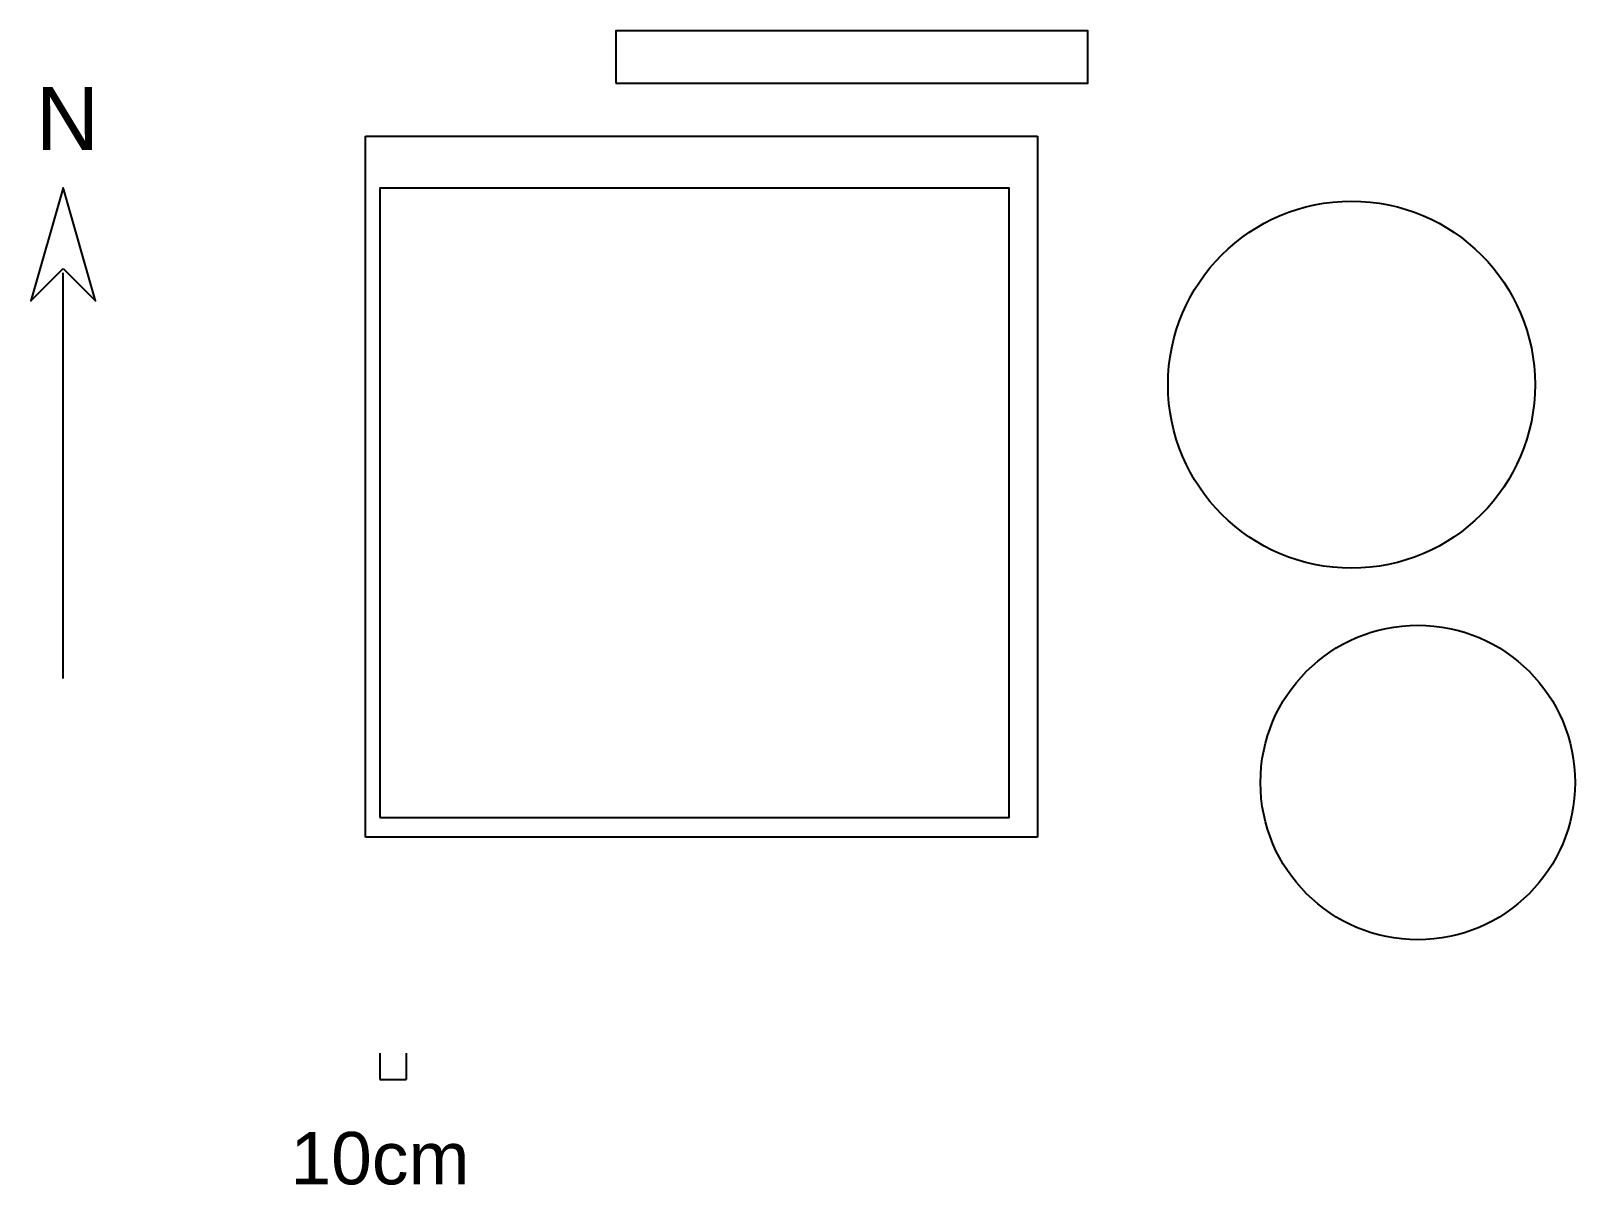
# Model space of a CAD drawing. Header units: metres. Extents: x -1.33 to 4.56, y -1.4 to 3.
import ezdxf

# ---------------------------------------------------------------- set-up
doc = ezdxf.new("R2010")
doc.units = ezdxf.units.M
for name, color, linetype, lineweight, true_color in [('Areas', 2, 'Continuous', 25, 0xffff00), ('Boundary', 1, 'Continuous', 25, 0xff0000), ('Legend', 2, 'Continuous', 25, 0xffff00), ('Structures', 5, 'Continuous', 25, 0x0000ff), ('xSketch', 178, 'Continuous', 25, 0x000000)]:
    doc.layers.add(name, color=color, linetype=linetype, lineweight=lineweight, true_color=true_color)
doc.styles.add('textstyle21', font='')
doc.styles.add('textstyle22', font='')
doc.styles.get('textstyle21').set_extended_font_data('Arial')
doc.styles.get('textstyle22').set_extended_font_data('Arial')
picture_1 = doc.add_image_def('image1.jpg', size_in_pixel=(1528, 1594))

msp = doc.modelspace()

# ---------------------------------------------------------------- linework, layer by layer
at = {"layer": 'Areas'}
for centre, radius in [((3.7055, 1.6505), 0.7), ((3.9582, 0.1329), 0.6)]:
    msp.add_circle(centre, radius, dxfattribs=at)
at = {"layer": 'Boundary', "flags": 128}
msp.add_lwpolyline([(0, 0), (2.4, 0), (2.4, 2.4), (0, 2.4)], close=True, dxfattribs=at)
at = {"layer": 'Legend'}
for p, q in [((0, -0.9), (0, -1)), ((0.1, -0.9), (0.1, -1)), ((0, -1), (0.1, -1))]:
    msp.add_line(p, q, dxfattribs=at)
for points in [[(-1.208, 2.0932), (-1.0848, 1.97), (-1.2058, 2.3934), (-1.208, 2.4012), (-1.3313, 1.97), (-1.208, 2.0932)], [(-1.208, 0.5296), (-1.208, 2.0776)]]:
    msp.add_lwpolyline(points, dxfattribs=at)
at = {"layer": 'Structures', "flags": 128}
msp.add_lwpolyline([(0.9, 2.8), (2.7, 2.8), (2.7, 3), (0.9, 3)], close=True, dxfattribs=at)

# ---------------------------------------------------------------- texts
at = {"layer": 'Legend', "attachment_point": 2}
for s, insert, char_height, style in [('N', (-1.1917, 2.7855), 0.24, 'textstyle22'), ('10cm', (0, -1.2), 0.2, 'textstyle21')]:
    msp.add_mtext(s, dxfattribs=dict(at, insert=insert, char_height=char_height, style=style))

# ---------------------------------------------------------------- pictures from other files: only their frames are drawn
at = {"layer": 'xSketch'}
image = msp.add_image(picture_1, insert=(-0.0548, -0.0753), size_in_units=(2.5627, 2.6734), dxfattribs=at)
image.dxf.flags = 7

doc.saveas('drawing.dxf')
